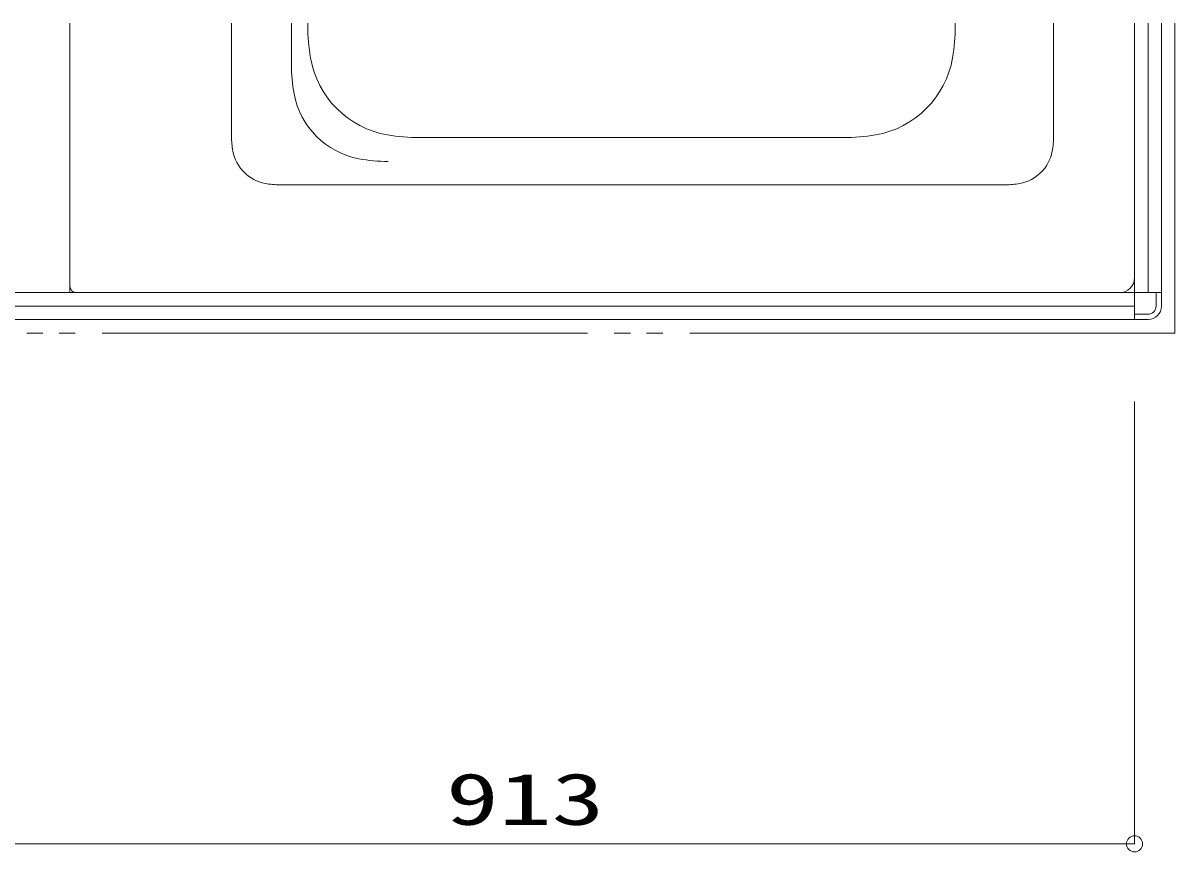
# Model space of a CAD drawing. Units: millimetres on the paper. Extents: x -305 to 305, y -152 to 152.
# Drawn here: x -93.67 to -50.93, y -75.67 to -44.93 of the extents above; entities that cross this region are included whole.
import ezdxf
from ezdxf.enums import TextEntityAlignment as Align

# ---------------------------------------------------------------- set-up
doc = ezdxf.new("R2010")
doc.units = ezdxf.units.MM
doc.linetypes.add('LONG_DOUBLE_CHAIN', pattern=[21.8, 18, -1, 0.6, -0.6, 0.6, -1])
doc.layers.add('0-0_0', color=7, linetype='Continuous', lineweight=9)
doc.layers.add('0-1_VIEW0001', color=7, linetype='Continuous', lineweight=9)
doc.styles.add('ＭＳ ゴシック', font='')
doc.styles.get('ＭＳ ゴシック').set_extended_font_data('MS Gothic')

# ---------------------------------------------------------------- blocks, each defined once
blk = doc.blocks.new('_ORIGIN')
at = {"layer": '0-0_0'}
blk.add_line((0, 0), (-1, 0), dxfattribs=at)
blk.add_circle((0, 0), 0.5, dxfattribs=at)

msp = doc.modelspace()

# ---------------------------------------------------------------- linework, layer by layer
at = {"layer": '0-0_0'}
for p, q in [((-52.434, -58.967), (-52.434, -75.375)), ((-53.034, -75.375), (-97.504, -75.375))]:
    msp.add_line(p, q, dxfattribs=at)
at = {"layer": '0-1_VIEW0001'}
for p, q in [((-91.934, -44.927), (-91.934, -54.927)), ((-91.934, -44.928), (-91.934, -54.678)), ((-85.934, -44.928), (-85.934, -49.13)), ((-83.713, -46.464), (-83.713, -44.928)), ((-83.104, -44.928), (-83.104, -45.038)), ((-59.084, -45.038), (-59.084, -44.928)), ((-55.434, -49.13), (-55.434, -44.928)), ((-52.434, -55.927), (-52.434, -44.927)), ((-52.434, -54.378), (-52.434, -44.928)), ((-51.934, -54.927), (-51.934, -44.927)), ((-51.434, -44.927), (-51.434, -54.927)), ((-78.965, -49.177), (-63.224, -49.177)), ((-84.136, -50.927), (-57.232, -50.927)), ((-52.984, -54.928), (-91.684, -54.928)), ((-51.434, -54.927), (-51.834, -54.927)), ((-51.634, -54.927), (-51.634, -55.427)), ((-51.434, -54.927), (-51.434, -55.427)), ((-97.509, -55.427), (-52.434, -55.427)), ((-52.434, -55.927), (-52.434, -55.527)), ((-97.509, -55.927), (-52.434, -55.927)), ((-52.434, -55.927), (-97.509, -55.927)), ((-51.934, -55.727), (-52.434, -55.727)), ((-51.934, -55.927), (-52.434, -55.927))]:
    msp.add_line(p, q, dxfattribs=at)
at = {"layer": '0-1_VIEW0001', "linetype": 'LONG_DOUBLE_CHAIN'}
for p, q in [((-50.934, -44.927), (-50.934, -56.427)), ((-50.934, -56.427), (-97.509, -56.427))]:
    msp.add_line(p, q, dxfattribs=at)
at = {"layer": '0-1_VIEW0001'}
msp.add_lwpolyline([(-97.559, -54.927), (-51.434, -54.927), (-51.434, -44.927)], dxfattribs=at)
for centre, radius, start, end in [((-76.104, -45.038), 7, 180, 189.6963), ((-66.084, -45.038), 7, 350.3037, 0), ((-77.713, -46.464), 6, 180, 190.4753), ((-79.554, -45.627), 3.5, 189.6963, 260.3037), ((-62.634, -45.627), 3.5, 279.6963, 350.3037), ((-80.663, -47.01), 3, 190.4753, 259.5247), ((-82.934, -49.13), 3, 180, 190.4753), ((-78.965, -42.177), 7, 260.3037, 270), ((-63.224, -42.177), 7, 270, 279.6963), ((-58.434, -49.13), 3, 349.5247, 0), ((-84.409, -49.402), 1.5, 190.4753, 259.5247), ((-80.118, -44.06), 6, 259.5247, 270), ((-56.959, -49.402), 1.5, 280.4753, 349.5247), ((-84.136, -47.927), 3, 259.5247, 270), ((-57.232, -47.927), 3, 270, 280.4753), ((-91.684, -54.678), 0.25, 180, 270), ((-52.984, -54.378), 0.55, 270, 0), ((-51.934, -55.427), 0.3, 270, 0), ((-51.934, -55.427), 0.5, 270, 0)]:
    msp.add_arc(centre, radius, start, end, dxfattribs=at)

# ---------------------------------------------------------------- block references
at = {"layer": '0-0_0', "xscale": 0.6, "yscale": 0.6}
msp.add_blockref('_ORIGIN', (-52.434, -75.375), dxfattribs=at)

# ---------------------------------------------------------------- texts
at = {"layer": '0-0_0', "style": 'ＭＳ ゴシック', "width": 1.5}
msp.add_text('913', height=1.921, dxfattribs=at).set_placement((-77.98, -75.246), align=Align.BOTTOM_LEFT)

doc.saveas('drawing.dxf')
